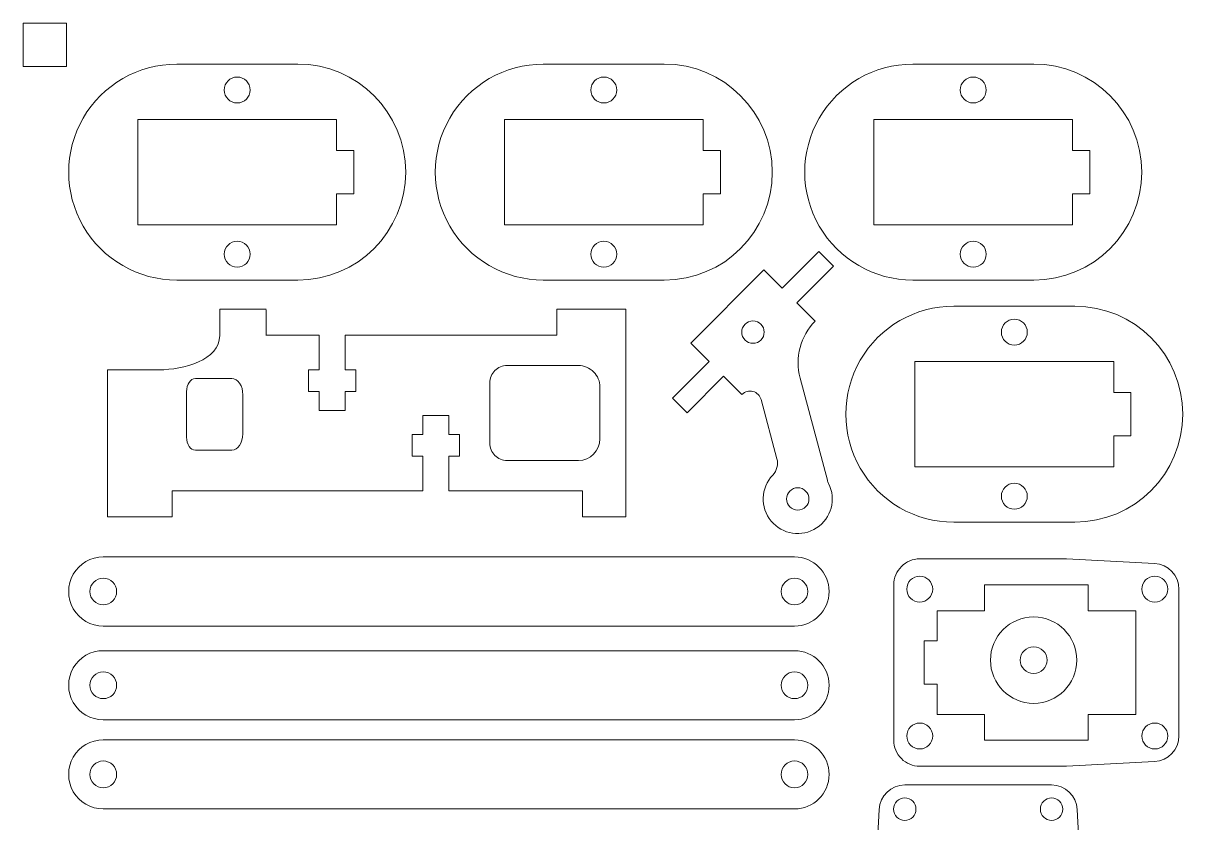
# Model space of a CAD drawing. Header units: millimetres. Extents: x -146 to 135, y -98 to 98.
# Drawn here: x -146 to -11.8, y 5 to 97.5 of the extents above; entities that cross this region are included whole.
import ezdxf

# ---------------------------------------------------------------- set-up
doc = ezdxf.new("R2010")
doc.units = ezdxf.units.MM
doc.header["$MEASUREMENT"] = 0
doc.layers.add('Default', color=7, linetype='Continuous')
doc.layers.add('Layer 1', color=7, linetype='Continuous')

msp = doc.modelspace()

# ---------------------------------------------------------------- linework, layer by layer
at = {"layer": 'Default', "color": 250, "lineweight": 9}
for points, knots in [([(-128.2817, 92.7983), (-132.7475, 92.7983), (-136.8741, 90.4159), (-139.107, 86.5483), (-139.107, 86.5483), (-141.3398, 82.6808), (-141.3398, 77.9159), (-139.107, 74.0483), (-139.107, 74.0483), (-136.8741, 70.1808), (-132.7475, 67.7983), (-128.2817, 67.7983)], [0, 0, 0, 0, 0.25, 0.25, 0.25, 0.25, 0.5, 0.5, 0.5, 0.5, 1, 1, 1, 1]), ([(-114.2817, 67.7983), (-107.3781, 67.7983), (-101.7817, 73.3948), (-101.7817, 80.2983), (-101.7817, 80.2983), (-101.7816, 87.2019), (-107.378, 92.7983), (-114.2816, 92.7983)], [0, 0, 0, 0, 0.33333333, 0.33333333, 0.33333333, 0.33333333, 1, 1, 1, 1]), ([(-85.8537, 92.7983), (-90.3195, 92.7983), (-94.4461, 90.4159), (-96.679, 86.5483), (-96.679, 86.5483), (-98.9118, 82.6808), (-98.9118, 77.9159), (-96.679, 74.0483), (-96.679, 74.0483), (-94.4461, 70.1808), (-90.3195, 67.7983), (-85.8537, 67.7983)], [0, 0, 0, 0, 0.25, 0.25, 0.25, 0.25, 0.5, 0.5, 0.5, 0.5, 1, 1, 1, 1]), ([(-71.8537, 67.7983), (-64.9501, 67.7983), (-59.3537, 73.3948), (-59.3537, 80.2983), (-59.3537, 80.2983), (-59.3536, 87.2019), (-64.95, 92.7983), (-71.8536, 92.7983)], [0, 0, 0, 0, 0.33333333, 0.33333333, 0.33333333, 0.33333333, 1, 1, 1, 1]), ([(-43.097, 92.7983), (-47.5628, 92.7983), (-51.6894, 90.4159), (-53.9223, 86.5483), (-53.9223, 86.5483), (-56.1551, 82.6808), (-56.1551, 77.9159), (-53.9223, 74.0483), (-53.9223, 74.0483), (-51.6894, 70.1808), (-47.5628, 67.7983), (-43.097, 67.7983)], [0, 0, 0, 0, 0.25, 0.25, 0.25, 0.25, 0.5, 0.5, 0.5, 0.5, 1, 1, 1, 1]), ([(-29.097, 67.7983), (-22.1934, 67.7983), (-16.597, 73.3948), (-16.597, 80.2983), (-16.597, 80.2983), (-16.5969, 87.2019), (-22.1933, 92.7983), (-29.0969, 92.7983)], [0, 0, 0, 0, 0.33333333, 0.33333333, 0.33333333, 0.33333333, 1, 1, 1, 1]), ([(-119.7817, 89.7982), (-119.7817, 90.6268), (-120.4532, 91.2983), (-121.2816, 91.2983), (-121.2816, 91.2983), (-122.1101, 91.2983), (-122.7816, 90.6268), (-122.7816, 89.7984), (-122.7816, 89.7984), (-122.7817, 88.9699), (-122.1101, 88.2984), (-121.2817, 88.2983), (-121.2817, 88.2983), (-120.4532, 88.2983), (-119.7817, 88.9699), (-119.7817, 89.7982)], [0, 0, 0, 0, 0.2, 0.2, 0.2, 0.2, 0.4, 0.4, 0.4, 0.4, 0.6, 0.6, 0.6, 0.6, 1, 1, 1, 1]), ([(-77.3537, 89.7982), (-77.3537, 90.6268), (-78.0252, 91.2983), (-78.8536, 91.2983), (-78.8536, 91.2983), (-79.6821, 91.2983), (-80.3536, 90.6268), (-80.3536, 89.7984), (-80.3536, 89.7984), (-80.3537, 88.9699), (-79.6821, 88.2984), (-78.8537, 88.2983), (-78.8537, 88.2983), (-78.0252, 88.2983), (-77.3537, 88.9699), (-77.3537, 89.7982)], [0, 0, 0, 0, 0.2, 0.2, 0.2, 0.2, 0.4, 0.4, 0.4, 0.4, 0.6, 0.6, 0.6, 0.6, 1, 1, 1, 1]), ([(-34.597, 89.7982), (-34.597, 90.6268), (-35.2685, 91.2983), (-36.0969, 91.2983), (-36.0969, 91.2983), (-36.9254, 91.2983), (-37.5969, 90.6268), (-37.5969, 89.7984), (-37.5969, 89.7984), (-37.597, 88.9699), (-36.9254, 88.2984), (-36.097, 88.2983), (-36.097, 88.2983), (-35.2685, 88.2983), (-34.597, 88.9699), (-34.597, 89.7982)], [0, 0, 0, 0, 0.2, 0.2, 0.2, 0.2, 0.4, 0.4, 0.4, 0.4, 0.6, 0.6, 0.6, 0.6, 1, 1, 1, 1]), ([(-119.7817, 70.7983), (-119.7817, 71.6268), (-120.4532, 72.2983), (-121.2816, 72.2983), (-121.2816, 72.2983), (-122.1101, 72.2984), (-122.7816, 71.6268), (-122.7816, 70.7984), (-122.7816, 70.7984), (-122.7817, 69.9699), (-122.1101, 69.2984), (-121.2817, 69.2983), (-121.2817, 69.2983), (-120.4532, 69.2983), (-119.7817, 69.9699), (-119.7817, 70.7983)], [0, 0, 0, 0, 0.2, 0.2, 0.2, 0.2, 0.4, 0.4, 0.4, 0.4, 0.6, 0.6, 0.6, 0.6, 1, 1, 1, 1]), ([(-77.3537, 70.7983), (-77.3537, 71.6268), (-78.0252, 72.2983), (-78.8536, 72.2983), (-78.8536, 72.2983), (-79.6821, 72.2984), (-80.3536, 71.6268), (-80.3536, 70.7984), (-80.3536, 70.7984), (-80.3537, 69.9699), (-79.6821, 69.2984), (-78.8537, 69.2983), (-78.8537, 69.2983), (-78.0252, 69.2983), (-77.3537, 69.9699), (-77.3537, 70.7983)], [0, 0, 0, 0, 0.2, 0.2, 0.2, 0.2, 0.4, 0.4, 0.4, 0.4, 0.6, 0.6, 0.6, 0.6, 1, 1, 1, 1]), ([(-34.597, 70.7983), (-34.597, 71.6268), (-35.2685, 72.2983), (-36.0969, 72.2983), (-36.0969, 72.2983), (-36.9254, 72.2984), (-37.5969, 71.6268), (-37.5969, 70.7984), (-37.5969, 70.7984), (-37.597, 69.9699), (-36.9254, 69.2984), (-36.097, 69.2983), (-36.097, 69.2983), (-35.2685, 69.2983), (-34.597, 69.9699), (-34.597, 70.7983)], [0, 0, 0, 0, 0.2, 0.2, 0.2, 0.2, 0.4, 0.4, 0.4, 0.4, 0.6, 0.6, 0.6, 0.6, 1, 1, 1, 1]), ([(-38.3464, 64.7828), (-42.8122, 64.7828), (-46.9388, 62.4004), (-49.1717, 58.5328), (-49.1717, 58.5328), (-51.4045, 54.6653), (-51.4045, 49.9004), (-49.1717, 46.0327), (-49.1717, 46.0327), (-46.9388, 42.1653), (-42.8122, 39.7827), (-38.3464, 39.7827)], [0, 0, 0, 0, 0.25, 0.25, 0.25, 0.25, 0.5, 0.5, 0.5, 0.5, 1, 1, 1, 1]), ([(-24.3464, 39.7827), (-17.4428, 39.7827), (-11.8464, 45.3792), (-11.8464, 52.2827), (-11.8464, 52.2827), (-11.8463, 59.1864), (-17.4427, 64.7828), (-24.3463, 64.7828)], [0, 0, 0, 0, 0.33333333, 0.33333333, 0.33333333, 0.33333333, 1, 1, 1, 1]), ([(-29.8464, 61.7828), (-29.8464, 62.6113), (-30.5179, 63.2828), (-31.3463, 63.2828), (-31.3463, 63.2828), (-32.1748, 63.2829), (-32.8463, 62.6113), (-32.8463, 61.7829), (-32.8463, 61.7829), (-32.8464, 60.9544), (-32.1748, 60.2829), (-31.3464, 60.2828), (-31.3464, 60.2828), (-30.5179, 60.2828), (-29.8464, 60.9544), (-29.8464, 61.7828)], [0, 0, 0, 0, 0.2, 0.2, 0.2, 0.2, 0.4, 0.4, 0.4, 0.4, 0.6, 0.6, 0.6, 0.6, 1, 1, 1, 1]), ([(-126.1209, 56.4095), (-126.392, 56.4095), (-126.6521, 56.2506), (-126.8439, 55.9676), (-126.8439, 55.9676), (-127.0356, 55.6845), (-127.1433, 55.3007), (-127.1433, 54.9003)], [0, 0, 0, 0, 0.33333333, 0.33333333, 0.33333333, 0.33333333, 1, 1, 1, 1]), ([(-120.6251, 54.523), (-120.6251, 55.0234), (-120.7597, 55.5033), (-120.9994, 55.857), (-120.9994, 55.857), (-121.2391, 56.2109), (-121.5641, 56.4095), (-121.9032, 56.4095)], [0, 0, 0, 0, 0.33333333, 0.33333333, 0.33333333, 0.33333333, 1, 1, 1, 1]), ([(-127.1433, 49.6181), (-127.1433, 49.2178), (-127.0356, 48.834), (-126.8439, 48.5509), (-126.8439, 48.5509), (-126.6521, 48.2679), (-126.392, 48.1089), (-126.1209, 48.1089)], [0, 0, 0, 0, 0.33333333, 0.33333333, 0.33333333, 0.33333333, 1, 1, 1, 1]), ([(-29.8464, 42.7828), (-29.8464, 43.6112), (-30.5179, 44.2827), (-31.3463, 44.2827), (-31.3463, 44.2827), (-32.1748, 44.2829), (-32.8463, 43.6112), (-32.8463, 42.7828), (-32.8463, 42.7828), (-32.8464, 41.9544), (-32.1748, 41.2828), (-31.3464, 41.2827), (-31.3464, 41.2827), (-30.5179, 41.2827), (-29.8464, 41.9544), (-29.8464, 42.7828)], [0, 0, 0, 0, 0.2, 0.2, 0.2, 0.2, 0.4, 0.4, 0.4, 0.4, 0.6, 0.6, 0.6, 0.6, 1, 1, 1, 1]), ([(-42.2928, 35.5384), (-43.0884, 35.5384), (-43.8514, 35.2224), (-44.414, 34.6598), (-44.414, 34.6598), (-44.9766, 34.0972), (-45.2928, 33.3341), (-45.2928, 32.5384)], [0, 0, 0, 0, 0.33333333, 0.33333333, 0.33333333, 0.33333333, 1, 1, 1, 1]), ([(-40.7928, 32.0384), (-40.7928, 32.8668), (-41.4644, 33.5385), (-42.2927, 33.5385), (-42.2927, 33.5385), (-43.1211, 33.5385), (-43.7928, 32.8668), (-43.7928, 32.0385), (-43.7928, 32.0385), (-43.7928, 31.2101), (-43.1211, 30.5386), (-42.2928, 30.5386), (-42.2928, 30.5386), (-41.4644, 30.5386), (-40.7928, 31.2101), (-40.7928, 32.0384)], [0, 0, 0, 0, 0.2, 0.2, 0.2, 0.2, 0.4, 0.4, 0.4, 0.4, 0.6, 0.6, 0.6, 0.6, 1, 1, 1, 1]), ([(-13.5927, 32.0384), (-13.5927, 32.8668), (-14.2644, 33.5385), (-15.0927, 33.5385), (-15.0927, 33.5385), (-15.9211, 33.5385), (-16.5928, 32.8668), (-16.5928, 32.0385), (-16.5928, 32.0385), (-16.5928, 31.2101), (-15.9211, 30.5386), (-15.0928, 30.5386), (-15.0928, 30.5386), (-14.2644, 30.5386), (-13.5927, 31.2101), (-13.5927, 32.0384)], [0, 0, 0, 0, 0.2, 0.2, 0.2, 0.2, 0.4, 0.4, 0.4, 0.4, 0.6, 0.6, 0.6, 0.6, 1, 1, 1, 1]), ([(-40.7928, 15.0386), (-40.7928, 15.8671), (-41.4643, 16.5386), (-42.2927, 16.5386), (-42.2927, 16.5386), (-43.1212, 16.5387), (-43.7927, 15.8671), (-43.7927, 15.0387), (-43.7927, 15.0387), (-43.7928, 14.2102), (-43.1212, 13.5387), (-42.2928, 13.5386), (-42.2928, 13.5386), (-41.4643, 13.5386), (-40.7928, 14.2102), (-40.7928, 15.0386)], [0, 0, 0, 0, 0.2, 0.2, 0.2, 0.2, 0.4, 0.4, 0.4, 0.4, 0.6, 0.6, 0.6, 0.6, 1, 1, 1, 1]), ([(-13.5927, 15.0386), (-13.5927, 15.8671), (-14.2643, 16.5386), (-15.0927, 16.5386), (-15.0927, 16.5386), (-15.9212, 16.5387), (-16.5927, 15.8671), (-16.5927, 15.0387), (-16.5927, 15.0387), (-16.5928, 14.2102), (-15.9212, 13.5387), (-15.0928, 13.5386), (-15.0928, 13.5386), (-14.2643, 13.5386), (-13.5927, 14.2102), (-13.5927, 15.0386)], [0, 0, 0, 0, 0.2, 0.2, 0.2, 0.2, 0.4, 0.4, 0.4, 0.4, 0.6, 0.6, 0.6, 0.6, 1, 1, 1, 1]), ([(-45.2928, 14.5386), (-45.2928, 13.743), (-44.9766, 12.9799), (-44.414, 12.4173), (-44.414, 12.4173), (-43.8514, 11.8547), (-43.0884, 11.5386), (-42.2928, 11.5386)], [0, 0, 0, 0, 0.33333333, 0.33333333, 0.33333333, 0.33333333, 1, 1, 1, 1]), ([(-44.0276, 7.87), (-44.745, 7.87), (-45.3266, 7.2884), (-45.3266, 6.5712), (-45.3266, 6.5712), (-45.3266, 5.8537), (-44.745, 5.2721), (-44.0277, 5.2721), (-44.0277, 5.2721), (-43.3103, 5.2721), (-42.7287, 5.8537), (-42.7287, 6.571), (-42.7287, 6.571), (-42.7287, 7.2884), (-43.3103, 7.87), (-44.0276, 7.87)], [0, 0, 0, 0, 0.2, 0.2, 0.2, 0.2, 0.4, 0.4, 0.4, 0.4, 0.6, 0.6, 0.6, 0.6, 1, 1, 1, 1]), ([(-27.0277, 7.87), (-27.7451, 7.87), (-28.3267, 7.2884), (-28.3267, 6.5712), (-28.3267, 6.5712), (-28.3267, 5.8537), (-27.7451, 5.2721), (-27.0278, 5.2721), (-27.0278, 5.2721), (-26.3104, 5.2721), (-25.7288, 5.8537), (-25.7288, 6.571), (-25.7288, 6.571), (-25.7288, 7.2884), (-26.3104, 7.87), (-27.0277, 7.87)], [0, 0, 0, 0, 0.2, 0.2, 0.2, 0.2, 0.4, 0.4, 0.4, 0.4, 0.6, 0.6, 0.6, 0.6, 1, 1, 1, 1])]:
    msp.add_open_spline(points, degree=3, knots=knots, dxfattribs=at)
for points in [[(-114.2817, 92.7983), (-114.2817, 92.7983), (-128.2817, 92.7983), (-128.2817, 92.7983)], [(-71.8537, 92.7983), (-71.8537, 92.7983), (-85.8537, 92.7983), (-85.8537, 92.7983)], [(-29.097, 92.7983), (-29.097, 92.7983), (-43.097, 92.7983), (-43.097, 92.7983)], [(-132.7817, 74.1983), (-132.7817, 74.1983), (-132.7817, 86.3982), (-132.7817, 86.3982)], [(-132.7817, 86.3982), (-132.7817, 86.3982), (-109.7817, 86.3982), (-109.7817, 86.3982)], [(-109.7817, 86.3982), (-109.7817, 86.3982), (-109.7817, 82.7983), (-109.7817, 82.7983)], [(-90.3537, 74.1983), (-90.3537, 74.1983), (-90.3537, 86.3982), (-90.3537, 86.3982)], [(-90.3537, 86.3982), (-90.3537, 86.3982), (-67.3537, 86.3982), (-67.3537, 86.3982)], [(-67.3537, 86.3982), (-67.3537, 86.3982), (-67.3537, 82.7983), (-67.3537, 82.7983)], [(-47.597, 74.1983), (-47.597, 74.1983), (-47.597, 86.3982), (-47.597, 86.3982)], [(-47.597, 86.3982), (-47.597, 86.3982), (-24.597, 86.3982), (-24.597, 86.3982)], [(-24.597, 86.3982), (-24.597, 86.3982), (-24.597, 82.7983), (-24.597, 82.7983)], [(-109.7817, 82.7983), (-109.7817, 82.7983), (-107.7816, 82.7983), (-107.7816, 82.7983)], [(-107.7816, 82.7983), (-107.7816, 82.7983), (-107.7816, 77.7983), (-107.7816, 77.7983)], [(-67.3537, 82.7983), (-67.3537, 82.7983), (-65.3536, 82.7983), (-65.3536, 82.7983)], [(-65.3536, 82.7983), (-65.3536, 82.7983), (-65.3536, 77.7983), (-65.3536, 77.7983)], [(-24.597, 82.7983), (-24.597, 82.7983), (-22.5969, 82.7983), (-22.5969, 82.7983)], [(-22.5969, 82.7983), (-22.5969, 82.7983), (-22.5969, 77.7983), (-22.5969, 77.7983)], [(-109.7817, 77.7983), (-109.7817, 77.7983), (-109.7817, 74.1983), (-109.7817, 74.1983)], [(-107.7816, 77.7983), (-107.7816, 77.7983), (-109.7817, 77.7983), (-109.7817, 77.7983)], [(-67.3537, 77.7983), (-67.3537, 77.7983), (-67.3537, 74.1983), (-67.3537, 74.1983)], [(-65.3536, 77.7983), (-65.3536, 77.7983), (-67.3537, 77.7983), (-67.3537, 77.7983)], [(-24.597, 77.7983), (-24.597, 77.7983), (-24.597, 74.1983), (-24.597, 74.1983)], [(-22.5969, 77.7983), (-22.5969, 77.7983), (-24.597, 77.7983), (-24.597, 77.7983)], [(-109.7817, 74.1983), (-109.7817, 74.1983), (-132.7817, 74.1983), (-132.7817, 74.1983)], [(-67.3537, 74.1983), (-67.3537, 74.1983), (-90.3537, 74.1983), (-90.3537, 74.1983)], [(-24.597, 74.1983), (-24.597, 74.1983), (-47.597, 74.1983), (-47.597, 74.1983)], [(-128.2817, 67.7983), (-128.2817, 67.7983), (-114.2817, 67.7983), (-114.2817, 67.7983)], [(-85.8537, 67.7983), (-85.8537, 67.7983), (-71.8537, 67.7983), (-71.8537, 67.7983)], [(-43.097, 67.7983), (-43.097, 67.7983), (-29.097, 67.7983), (-29.097, 67.7983)], [(-24.3464, 64.7828), (-24.3464, 64.7828), (-38.3464, 64.7828), (-38.3464, 64.7828)], [(-111.797, 61.4208), (-111.797, 61.4208), (-111.797, 57.4208), (-111.797, 57.4208)], [(-108.797, 57.4208), (-108.797, 57.4208), (-108.797, 61.4208), (-108.797, 61.4208)], [(-42.8464, 46.1827), (-42.8464, 46.1827), (-42.8464, 58.3828), (-42.8464, 58.3828)], [(-42.8464, 58.3828), (-42.8464, 58.3828), (-19.8464, 58.3828), (-19.8464, 58.3828)], [(-19.8464, 58.3828), (-19.8464, 58.3828), (-19.8464, 54.7828), (-19.8464, 54.7828)], [(-121.9032, 56.4095), (-121.9032, 56.4095), (-126.1209, 56.4095), (-126.1209, 56.4095)], [(-113.047, 57.4208), (-113.047, 57.4208), (-113.047, 54.9208), (-113.047, 54.9208)], [(-111.797, 57.4208), (-111.797, 57.4208), (-113.047, 57.4208), (-113.047, 57.4208)], [(-107.547, 57.4208), (-107.547, 57.4208), (-108.797, 57.4208), (-108.797, 57.4208)], [(-107.547, 54.9208), (-107.547, 54.9208), (-107.547, 57.4208), (-107.547, 57.4208)], [(-127.1433, 54.9003), (-127.1433, 54.9003), (-127.1433, 49.6181), (-127.1433, 49.6181)], [(-120.6251, 49.9954), (-120.6251, 49.9954), (-120.6251, 54.523), (-120.6251, 54.523)], [(-113.047, 54.9208), (-113.047, 54.9208), (-111.797, 54.9208), (-111.797, 54.9208)], [(-111.797, 54.9208), (-111.797, 54.9208), (-111.797, 52.7208), (-111.797, 52.7208)], [(-108.797, 52.7208), (-108.797, 52.7208), (-108.797, 54.9208), (-108.797, 54.9208)], [(-108.797, 54.9208), (-108.797, 54.9208), (-107.547, 54.9208), (-107.547, 54.9208)], [(-19.8464, 54.7828), (-19.8464, 54.7828), (-17.8463, 54.7828), (-17.8463, 54.7828)], [(-17.8463, 54.7828), (-17.8463, 54.7828), (-17.8463, 49.7827), (-17.8463, 49.7827)], [(-111.797, 52.7208), (-111.797, 52.7208), (-108.797, 52.7208), (-108.797, 52.7208)], [(-99.8001, 52.1207), (-99.8001, 52.1207), (-96.8001, 52.1207), (-96.8001, 52.1207)], [(-99.8001, 49.9207), (-99.8001, 49.9207), (-99.8001, 52.1207), (-99.8001, 52.1207)], [(-96.8001, 52.1207), (-96.8001, 52.1207), (-96.8001, 49.9207), (-96.8001, 49.9207)], [(-121.9032, 48.1089), (-121.1973, 48.1089), (-120.6251, 48.9535), (-120.6251, 49.9954)], [(-101.0501, 49.9207), (-101.0501, 49.9207), (-99.8001, 49.9207), (-99.8001, 49.9207)], [(-101.0501, 47.4207), (-101.0501, 47.4207), (-101.0501, 49.9207), (-101.0501, 49.9207)], [(-96.8001, 49.9207), (-96.8001, 49.9207), (-95.5501, 49.9207), (-95.5501, 49.9207)], [(-95.5501, 49.9207), (-95.5501, 49.9207), (-95.5501, 47.4207), (-95.5501, 47.4207)], [(-19.8464, 49.7827), (-19.8464, 49.7827), (-19.8464, 46.1827), (-19.8464, 46.1827)], [(-17.8463, 49.7827), (-17.8463, 49.7827), (-19.8464, 49.7827), (-19.8464, 49.7827)], [(-126.1209, 48.1089), (-126.1209, 48.1089), (-121.9032, 48.1089), (-121.9032, 48.1089)], [(-99.8001, 47.4207), (-99.8001, 47.4207), (-101.0501, 47.4207), (-101.0501, 47.4207)], [(-99.8001, 43.4207), (-99.8001, 43.4207), (-99.8001, 47.4207), (-99.8001, 47.4207)], [(-95.5501, 47.4207), (-95.5501, 47.4207), (-96.8001, 47.4207), (-96.8001, 47.4207)], [(-96.8001, 47.4207), (-96.8001, 47.4207), (-96.8001, 43.4207), (-96.8001, 43.4207)], [(-19.8464, 46.1827), (-19.8464, 46.1827), (-42.8464, 46.1827), (-42.8464, 46.1827)], [(-38.3464, 39.7827), (-38.3464, 39.7827), (-24.3464, 39.7827), (-24.3464, 39.7827)], [(-25.2928, 35.5384), (-25.2928, 35.5384), (-42.2928, 35.5384), (-42.2928, 35.5384)], [(-25.2928, 35.5384), (-25.2928, 35.5384), (-15.1356, 35.0061), (-15.1356, 35.0061)], [(-12.2928, 32.0103), (-12.2928, 33.6061), (-13.5421, 34.9226), (-15.1356, 35.0061)], [(-45.2928, 32.5384), (-45.2928, 32.5384), (-45.2928, 14.5386), (-45.2928, 14.5386)], [(-22.7928, 32.5384), (-22.7928, 32.5384), (-34.7928, 32.5384), (-34.7928, 32.5384)], [(-34.7928, 32.5384), (-34.7928, 32.5384), (-34.7928, 29.5386), (-34.7928, 29.5386)], [(-22.7928, 29.5386), (-22.7928, 29.5386), (-22.7928, 32.5384), (-22.7928, 32.5384)], [(-12.2928, 15.0668), (-12.2928, 15.0668), (-12.2928, 32.0103), (-12.2928, 32.0103)], [(-40.2928, 29.5386), (-40.2928, 29.5386), (-34.7928, 29.5386), (-34.7928, 29.5386)], [(-40.2928, 26.0386), (-40.2928, 26.0386), (-40.2928, 29.5386), (-40.2928, 29.5386)], [(-22.7928, 29.5386), (-22.7928, 29.5386), (-17.2928, 29.5386), (-17.2928, 29.5386)], [(-17.2928, 29.5386), (-17.2928, 29.5386), (-17.2928, 17.5386), (-17.2928, 17.5386)], [(-41.7927, 21.0386), (-41.7927, 21.0386), (-41.7927, 26.0386), (-41.7927, 26.0386)], [(-41.7927, 26.0386), (-41.7927, 26.0386), (-40.2928, 26.0386), (-40.2928, 26.0386)], [(-40.2928, 21.0386), (-40.2928, 21.0386), (-41.7927, 21.0386), (-41.7927, 21.0386)], [(-40.2928, 17.5386), (-40.2928, 17.5386), (-40.2928, 21.0386), (-40.2928, 21.0386)], [(-34.7928, 17.5386), (-34.7928, 17.5386), (-40.2928, 17.5386), (-40.2928, 17.5386)], [(-34.7928, 14.5386), (-34.7928, 14.5386), (-34.7928, 17.5386), (-34.7928, 17.5386)], [(-17.2928, 17.5386), (-17.2928, 17.5386), (-22.7928, 17.5386), (-22.7928, 17.5386)], [(-22.7928, 17.5386), (-22.7928, 17.5386), (-22.7928, 14.5386), (-22.7928, 14.5386)], [(-15.1356, 12.071), (-13.5421, 12.1545), (-12.2928, 13.471), (-12.2928, 15.0668)], [(-22.7928, 14.5386), (-22.7928, 14.5386), (-34.7928, 14.5386), (-34.7928, 14.5386)], [(-42.2928, 11.5386), (-42.2928, 11.5386), (-25.2928, 11.5386), (-25.2928, 11.5386)], [(-25.2928, 11.5386), (-25.2928, 11.5386), (-15.1356, 12.071), (-15.1356, 12.071)], [(-43.9995, 9.371), (-45.5953, 9.371), (-46.9118, 8.1217), (-46.9953, 6.5281)], [(-27.0559, 9.371), (-27.0559, 9.371), (-43.9995, 9.371), (-43.9995, 9.371)], [(-24.0601, 6.5281), (-24.1436, 8.1217), (-25.4601, 9.371), (-27.0559, 9.371)], [(-47.5276, -3.629), (-47.5276, -3.629), (-46.9953, 6.5281), (-46.9953, 6.5281)], [(-23.5277, -3.629), (-23.5277, -3.629), (-24.0601, 6.5281), (-24.0601, 6.5281)]]:
    msp.add_open_spline(points, degree=3, dxfattribs=at)
at = {"layer": 'Layer 1', "color": 250, "lineweight": 9}
for points, knots in [([(-146.0463, 92.5338), (-146.0463, 92.5338), (-141.0463, 92.5338), (-141.0463, 92.5338), (-141.0463, 92.5338), (-141.0463, 92.5338), (-141.0463, 97.5338), (-141.0463, 97.5338), (-141.0463, 97.5338), (-141.0463, 97.5338), (-146.0463, 97.5338), (-146.0463, 97.5338), (-146.0463, 97.5338), (-146.0463, 97.5338), (-146.0463, 92.5338), (-146.0463, 92.5338), (-146.0463, 92.5338), (-146.0463, 92.5338), (-146.0463, 92.5338), (-146.0463, 92.5338)], [0, 0, 0, 0, 0.16666667, 0.16666667, 0.16666667, 0.16666667, 0.33333333, 0.33333333, 0.33333333, 0.33333333, 0.5, 0.5, 0.5, 0.5, 0.66666667, 0.66666667, 0.66666667, 0.66666667, 1, 1, 1, 1]), ([(-130.3001, 57.4208), (-127.5177, 57.4208), (-123.3001, 58.5249), (-123.3001, 61.3973), (-123.3001, 61.3973), (-123.3001, 62.2909), (-123.3001, 63.3372), (-123.3001, 64.4208)], [0, 0, 0, 0, 0.33333333, 0.33333333, 0.33333333, 0.33333333, 1, 1, 1, 1]), ([(-60.2877, 61.7865), (-60.2877, 62.5045), (-60.8699, 63.0865), (-61.5878, 63.0865), (-61.5878, 63.0865), (-62.3057, 63.0865), (-62.8877, 62.5045), (-62.8877, 61.7865), (-62.8877, 61.7865), (-62.8877, 61.0686), (-62.3057, 60.4865), (-61.5878, 60.4865), (-61.5878, 60.4865), (-60.8699, 60.4865), (-60.2877, 61.0686), (-60.2877, 61.7865)], [0, 0, 0, 0, 0.2, 0.2, 0.2, 0.2, 0.4, 0.4, 0.4, 0.4, 0.6, 0.6, 0.6, 0.6, 1, 1, 1, 1]), ([(-90.0501, 57.9208), (-90.5804, 57.9208), (-91.0892, 57.7101), (-91.4643, 57.3351), (-91.4643, 57.3351), (-91.8393, 56.96), (-92.05, 56.4513), (-92.05, 55.9208)], [0, 0, 0, 0, 0.33333333, 0.33333333, 0.33333333, 0.33333333, 1, 1, 1, 1]), ([(-79.3001, 55.4208), (-79.3001, 56.0839), (-79.5634, 56.7198), (-80.0323, 57.1886), (-80.0323, 57.1886), (-80.5011, 57.6575), (-81.1369, 57.9208), (-81.8001, 57.9208)], [0, 0, 0, 0, 0.33333333, 0.33333333, 0.33333333, 0.33333333, 1, 1, 1, 1]), ([(-60.6578, 53.9838), (-60.7795, 54.4382), (-61.1345, 54.7931), (-61.5888, 54.9148), (-61.5888, 54.9148), (-62.0431, 55.0366), (-62.5279, 54.9067), (-62.8605, 54.574)], [0, 0, 0, 0, 0.33333333, 0.33333333, 0.33333333, 0.33333333, 1, 1, 1, 1]), ([(-92.05, 48.9207), (-92.05, 48.3903), (-91.8393, 47.8816), (-91.4643, 47.5065), (-91.4643, 47.5065), (-91.0892, 47.1315), (-90.5804, 46.9207), (-90.0501, 46.9207)], [0, 0, 0, 0, 0.33333333, 0.33333333, 0.33333333, 0.33333333, 1, 1, 1, 1]), ([(-59.3055, 45.2292), (-60.7076, 43.7596), (-60.7857, 41.4724), (-59.4871, 39.9106), (-59.4871, 39.9106), (-58.1884, 38.3488), (-55.9254, 38.0081), (-54.2246, 39.1186), (-54.2246, 39.1186), (-52.5239, 40.229), (-51.9253, 42.4379), (-52.8328, 44.2551)], [0, 0, 0, 0, 0.25, 0.25, 0.25, 0.25, 0.5, 0.5, 0.5, 0.5, 1, 1, 1, 1]), ([(-55.1114, 42.4679), (-55.1114, 43.186), (-55.6934, 43.7679), (-56.4113, 43.7679), (-56.4113, 43.7679), (-57.1293, 43.7679), (-57.7113, 43.186), (-57.7114, 42.4679), (-57.7114, 42.4679), (-57.7114, 41.75), (-57.1293, 41.1679), (-56.4114, 41.1679), (-56.4114, 41.1679), (-55.6934, 41.1679), (-55.1114, 41.7499), (-55.1114, 42.4679)], [0, 0, 0, 0, 0.2, 0.2, 0.2, 0.2, 0.4, 0.4, 0.4, 0.4, 0.6, 0.6, 0.6, 0.6, 1, 1, 1, 1]), ([(-136.7816, 35.7603), (-138.2106, 35.7603), (-139.5311, 34.998), (-140.2457, 33.7603), (-140.2457, 33.7603), (-140.9602, 32.5227), (-140.9602, 30.998), (-140.2457, 29.7603), (-140.2457, 29.7603), (-139.5311, 28.5227), (-138.2106, 27.7605), (-136.7816, 27.7605)], [0, 0, 0, 0, 0.25, 0.25, 0.25, 0.25, 0.5, 0.5, 0.5, 0.5, 1, 1, 1, 1]), ([(-56.7816, 27.7605), (-54.5724, 27.7605), (-52.7816, 29.5512), (-52.7816, 31.7603), (-52.7816, 31.7603), (-52.7815, 33.9695), (-54.5724, 35.7603), (-56.7815, 35.7603)], [0, 0, 0, 0, 0.33333333, 0.33333333, 0.33333333, 0.33333333, 1, 1, 1, 1]), ([(-135.2316, 31.7603), (-135.2316, 32.6164), (-135.9255, 33.3103), (-136.7815, 33.3103), (-136.7815, 33.3103), (-137.6376, 33.3104), (-138.3315, 32.6164), (-138.3315, 31.7604), (-138.3315, 31.7604), (-138.3316, 30.9043), (-137.6376, 30.2104), (-136.7816, 30.2103), (-136.7816, 30.2103), (-135.9255, 30.2103), (-135.2316, 30.9043), (-135.2316, 31.7603)], [0, 0, 0, 0, 0.2, 0.2, 0.2, 0.2, 0.4, 0.4, 0.4, 0.4, 0.6, 0.6, 0.6, 0.6, 1, 1, 1, 1]), ([(-55.2316, 31.7603), (-55.2316, 32.6164), (-55.9255, 33.3103), (-56.7815, 33.3103), (-56.7815, 33.3103), (-57.6376, 33.3104), (-58.3315, 32.6164), (-58.3315, 31.7604), (-58.3315, 31.7604), (-58.3316, 30.9043), (-57.6376, 30.2104), (-56.7816, 30.2103), (-56.7816, 30.2103), (-55.9255, 30.2103), (-55.2316, 30.9043), (-55.2316, 31.7603)], [0, 0, 0, 0, 0.2, 0.2, 0.2, 0.2, 0.4, 0.4, 0.4, 0.4, 0.6, 0.6, 0.6, 0.6, 1, 1, 1, 1]), ([(-29.107, 28.8148), (-31.8684, 28.8148), (-34.1068, 26.5762), (-34.1069, 23.8148), (-34.1069, 23.8148), (-34.1069, 21.0534), (-31.8684, 18.8148), (-29.107, 18.8148), (-29.107, 18.8148), (-26.3455, 18.8148), (-24.107, 21.0534), (-24.107, 23.8148), (-24.107, 23.8148), (-24.1069, 26.5762), (-26.3455, 28.8148), (-29.1069, 28.8148)], [0, 0, 0, 0, 0.2, 0.2, 0.2, 0.2, 0.4, 0.4, 0.4, 0.4, 0.6, 0.6, 0.6, 0.6, 1, 1, 1, 1]), ([(-136.7816, 24.9124), (-138.2106, 24.9124), (-139.5311, 24.1501), (-140.2457, 22.9124), (-140.2457, 22.9124), (-140.9602, 21.6748), (-140.9602, 20.1501), (-140.2457, 18.9125), (-140.2457, 18.9125), (-139.5311, 17.6748), (-138.2106, 16.9126), (-136.7816, 16.9126)], [0, 0, 0, 0, 0.25, 0.25, 0.25, 0.25, 0.5, 0.5, 0.5, 0.5, 1, 1, 1, 1]), ([(-56.7816, 16.9126), (-54.5724, 16.9126), (-52.7816, 18.7033), (-52.7816, 20.9124), (-52.7816, 20.9124), (-52.7815, 23.1216), (-54.5724, 24.9124), (-56.7815, 24.9124)], [0, 0, 0, 0, 0.33333333, 0.33333333, 0.33333333, 0.33333333, 1, 1, 1, 1]), ([(-29.107, 25.3648), (-29.963, 25.3648), (-30.657, 24.6707), (-30.657, 23.8148), (-30.657, 23.8148), (-30.657, 22.9588), (-29.963, 22.2648), (-29.107, 22.2648), (-29.107, 22.2648), (-28.2509, 22.2648), (-27.557, 22.9588), (-27.557, 23.8148), (-27.557, 23.8148), (-27.5569, 24.6707), (-28.2509, 25.3648), (-29.1069, 25.3648)], [0, 0, 0, 0, 0.2, 0.2, 0.2, 0.2, 0.4, 0.4, 0.4, 0.4, 0.6, 0.6, 0.6, 0.6, 1, 1, 1, 1]), ([(-135.2316, 20.9124), (-135.2316, 21.7685), (-135.9255, 22.4625), (-136.7815, 22.4625), (-136.7815, 22.4625), (-137.6376, 22.4625), (-138.3315, 21.7685), (-138.3315, 20.9125), (-138.3315, 20.9125), (-138.3316, 20.0564), (-137.6376, 19.3626), (-136.7816, 19.3624), (-136.7816, 19.3624), (-135.9255, 19.3624), (-135.2316, 20.0564), (-135.2316, 20.9124)], [0, 0, 0, 0, 0.2, 0.2, 0.2, 0.2, 0.4, 0.4, 0.4, 0.4, 0.6, 0.6, 0.6, 0.6, 1, 1, 1, 1]), ([(-55.2316, 20.9124), (-55.2316, 21.7685), (-55.9255, 22.4625), (-56.7815, 22.4625), (-56.7815, 22.4625), (-57.6376, 22.4625), (-58.3315, 21.7685), (-58.3315, 20.9125), (-58.3315, 20.9125), (-58.3316, 20.0564), (-57.6376, 19.3626), (-56.7816, 19.3624), (-56.7816, 19.3624), (-55.9255, 19.3624), (-55.2316, 20.0564), (-55.2316, 20.9124)], [0, 0, 0, 0, 0.2, 0.2, 0.2, 0.2, 0.4, 0.4, 0.4, 0.4, 0.6, 0.6, 0.6, 0.6, 1, 1, 1, 1]), ([(-136.7816, 14.5936), (-138.2106, 14.5936), (-139.5311, 13.8313), (-140.2457, 12.5936), (-140.2457, 12.5936), (-140.9602, 11.356), (-140.9602, 9.8313), (-140.2457, 8.5936), (-140.2457, 8.5936), (-139.5311, 7.356), (-138.2106, 6.5938), (-136.7816, 6.5938)], [0, 0, 0, 0, 0.25, 0.25, 0.25, 0.25, 0.5, 0.5, 0.5, 0.5, 1, 1, 1, 1]), ([(-56.7816, 6.5938), (-54.5724, 6.5938), (-52.7816, 8.3845), (-52.7816, 10.5936), (-52.7816, 10.5936), (-52.7815, 12.8028), (-54.5724, 14.5936), (-56.7815, 14.5936)], [0, 0, 0, 0, 0.33333333, 0.33333333, 0.33333333, 0.33333333, 1, 1, 1, 1]), ([(-135.2316, 10.5936), (-135.2316, 11.4497), (-135.9255, 12.1436), (-136.7815, 12.1436), (-136.7815, 12.1436), (-137.6376, 12.1437), (-138.3315, 11.4497), (-138.3315, 10.5937), (-138.3315, 10.5937), (-138.3316, 9.7376), (-137.6376, 9.0437), (-136.7816, 9.0436), (-136.7816, 9.0436), (-135.9255, 9.0436), (-135.2316, 9.7376), (-135.2316, 10.5936)], [0, 0, 0, 0, 0.2, 0.2, 0.2, 0.2, 0.4, 0.4, 0.4, 0.4, 0.6, 0.6, 0.6, 0.6, 1, 1, 1, 1]), ([(-55.2316, 10.5936), (-55.2316, 11.4497), (-55.9255, 12.1436), (-56.7815, 12.1436), (-56.7815, 12.1436), (-57.6376, 12.1437), (-58.3315, 11.4497), (-58.3315, 10.5937), (-58.3315, 10.5937), (-58.3316, 9.7376), (-57.6376, 9.0437), (-56.7816, 9.0436), (-56.7816, 9.0436), (-55.9255, 9.0436), (-55.2316, 9.7376), (-55.2316, 10.5936)], [0, 0, 0, 0, 0.2, 0.2, 0.2, 0.2, 0.4, 0.4, 0.4, 0.4, 0.6, 0.6, 0.6, 0.6, 1, 1, 1, 1])]:
    msp.add_open_spline(points, degree=3, knots=knots, dxfattribs=at)
for points in [[(-53.951, 71.1203), (-53.951, 71.1203), (-58.1936, 66.8777), (-58.1936, 66.8777)], [(-52.2539, 69.4233), (-52.2539, 69.4233), (-53.951, 71.1203), (-53.951, 71.1203)], [(-60.3149, 68.999), (-60.3149, 68.999), (-68.8002, 60.5137), (-68.8002, 60.5137)], [(-58.1936, 66.8777), (-58.1936, 66.8777), (-60.3149, 68.999), (-60.3149, 68.999)], [(-52.2539, 69.4233), (-52.2539, 69.4233), (-56.4966, 65.1806), (-56.4966, 65.1806)], [(-123.3001, 64.4208), (-123.3001, 64.4208), (-117.927, 64.4208), (-117.927, 64.4208)], [(-84.3001, 64.4208), (-84.3001, 64.4208), (-76.3001, 64.4208), (-76.3001, 64.4208)], [(-84.3001, 64.4208), (-84.3001, 64.4208), (-84.3001, 61.4208), (-84.3001, 61.4208)], [(-76.3001, 64.4208), (-76.3001, 64.4208), (-76.3001, 40.4207), (-76.3001, 40.4207)], [(-56.4966, 65.1806), (-56.4966, 65.1806), (-54.3752, 63.0593), (-54.3752, 63.0593)], [(-117.9272, 64.3769), (-117.9272, 64.3769), (-117.9272, 61.3769), (-117.9272, 61.3769)], [(-54.3752, 63.0593), (-56.1019, 61.3327), (-56.7762, 58.8161), (-56.1442, 56.4574)], [(-111.797, 61.4208), (-111.797, 61.4208), (-117.927, 61.4208), (-117.927, 61.4208)], [(-84.3001, 61.4208), (-84.3001, 61.4208), (-108.797, 61.4208), (-108.797, 61.4208)], [(-66.6789, 58.3924), (-66.6789, 58.3924), (-68.8002, 60.5137), (-68.8002, 60.5137)], [(-81.8001, 57.9208), (-81.8001, 57.9208), (-90.0501, 57.9208), (-90.0501, 57.9208)], [(-70.9215, 54.1498), (-70.9215, 54.1498), (-66.6789, 58.3924), (-66.6789, 58.3924)], [(-136.3001, 40.4207), (-136.3001, 40.4207), (-136.3001, 57.4208), (-136.3001, 57.4208)], [(-130.3001, 57.4208), (-130.3001, 57.4208), (-136.3001, 57.4208), (-136.3001, 57.4208)], [(-69.2245, 52.4527), (-69.2245, 52.4527), (-64.9818, 56.6954), (-64.9818, 56.6954)], [(-64.9818, 56.6954), (-64.9818, 56.6954), (-62.8605, 54.574), (-62.8605, 54.574)], [(-56.1442, 56.4574), (-56.1442, 56.4574), (-52.9754, 44.631), (-52.9754, 44.631)], [(-92.05, 55.9208), (-92.05, 55.9208), (-92.05, 48.9207), (-92.05, 48.9207)], [(-79.3001, 49.4207), (-79.3001, 49.4207), (-79.3001, 55.4208), (-79.3001, 55.4208)], [(-70.9215, 54.1498), (-70.9215, 54.1498), (-69.2245, 52.4527), (-69.2245, 52.4527)], [(-58.8206, 47.1274), (-58.8206, 47.1274), (-60.6578, 53.9838), (-60.6578, 53.9838)], [(-81.8001, 46.9207), (-80.4193, 46.9207), (-79.3001, 48.04), (-79.3001, 49.4207)], [(-59.3055, 45.2292), (-58.8238, 45.7341), (-58.64, 46.4534), (-58.8206, 47.1273)], [(-90.0501, 46.9207), (-90.0501, 46.9207), (-81.8001, 46.9207), (-81.8001, 46.9207)], [(-52.9754, 44.631), (-52.9406, 44.5012), (-52.8928, 44.3753), (-52.8328, 44.2551)], [(-128.8001, 43.4207), (-128.8001, 43.4207), (-128.8001, 40.4207), (-128.8001, 40.4207)], [(-99.8001, 43.4207), (-99.8001, 43.4207), (-128.8001, 43.4207), (-128.8001, 43.4207)], [(-81.3001, 43.4207), (-81.3001, 43.4207), (-96.8001, 43.4207), (-96.8001, 43.4207)], [(-81.3001, 40.4207), (-81.3001, 40.4207), (-81.3001, 43.4207), (-81.3001, 43.4207)], [(-128.8001, 40.4207), (-128.8001, 40.4207), (-136.3001, 40.4207), (-136.3001, 40.4207)], [(-76.3001, 40.4207), (-76.3001, 40.4207), (-81.3001, 40.4207), (-81.3001, 40.4207)], [(-136.7816, 35.7603), (-136.7816, 35.7603), (-56.7816, 35.7603), (-56.7816, 35.7603)], [(-56.7816, 27.7605), (-56.7816, 27.7605), (-136.7816, 27.7605), (-136.7816, 27.7605)], [(-136.7816, 24.9124), (-136.7816, 24.9124), (-56.7816, 24.9124), (-56.7816, 24.9124)], [(-56.7816, 16.9126), (-56.7816, 16.9126), (-136.7816, 16.9126), (-136.7816, 16.9126)], [(-136.7816, 14.5936), (-136.7816, 14.5936), (-56.7816, 14.5936), (-56.7816, 14.5936)], [(-56.7816, 6.5938), (-56.7816, 6.5938), (-136.7816, 6.5938), (-136.7816, 6.5938)]]:
    msp.add_open_spline(points, degree=3, dxfattribs=at)

doc.saveas('drawing.dxf')
